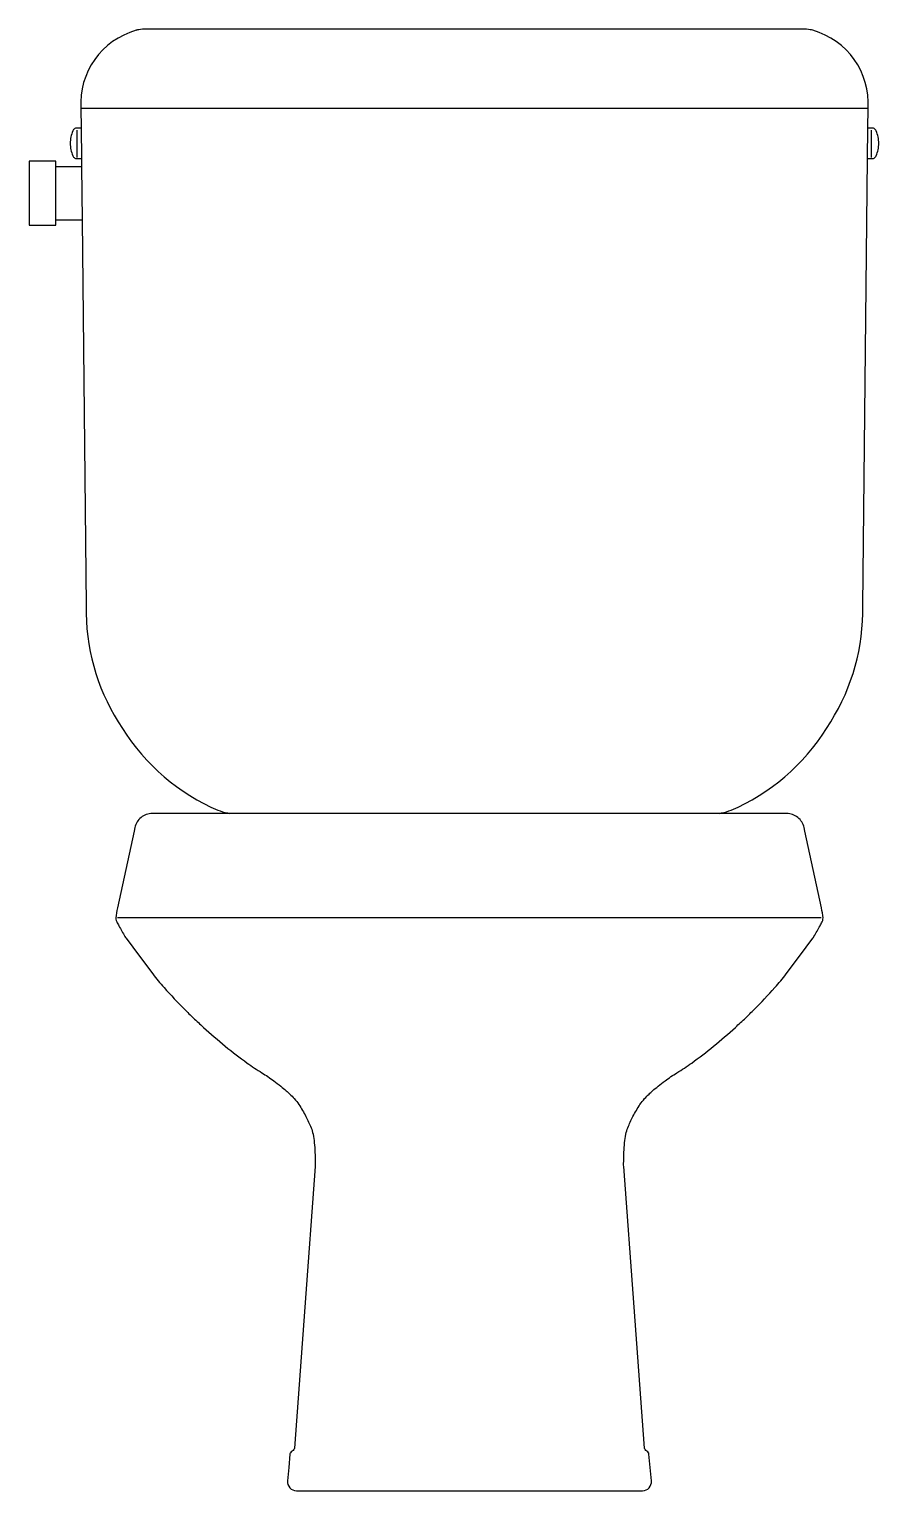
# Model space of a CAD drawing. Extents: x -0.25 to 0.227, y 0 to 0.82.
import ezdxf

# ---------------------------------------------------------------- set-up
doc = ezdxf.new("R2010")
doc.units = 0
doc.header["$LTSCALE"] = 0.05
doc.layers.get('0').update_dxf_attribs({"linetype": 'CONTINUOUS'})

msp = doc.modelspace()

# ---------------------------------------------------------------- linework, layer by layer
at = {"color": 0}
for points in [[(0.13733, 0.38, 0.065714), (0.148, 0.3835, 0.149646), (0.2, 0.4315, 0.146949), (0.218, 0.4965), (0.2207, 0.74746), (0.22367, 0.7475, 0.12274), (0.22443, 0.74776, 0.126576), (0.2255, 0.749, 0.09902), (0.227, 0.756, 0.09902), (0.2255, 0.763, 0.126576), (0.22443, 0.76424, 0.12274), (0.22367, 0.7645), (0.22088, 0.76453), (0.221, 0.7755, 0.354767), (0.18991, 0.8194, 0.024593), (0.18853, 0.81974, 0.05216), (0.18436, 0.82), (0, 0.82), (-0.18436, 0.82, 0.05216), (-0.18853, 0.81974, 0.024593), (-0.18991, 0.8194, 0.354767), (-0.221, 0.7755), (-0.22088, 0.76453), (-0.22367, 0.7645, 0.12274), (-0.22443, 0.76424, 0.126576), (-0.2255, 0.763, 0.09902), (-0.227, 0.756, 0.09902), (-0.2255, 0.749, 0.126576), (-0.22443, 0.74776, 0.12274), (-0.22367, 0.7475), (-0.2207, 0.74746), (-0.22065, 0.74284), (-0.235, 0.74284), (-0.235, 0.746), (-0.25, 0.746), (-0.25, 0.728), (-0.25, 0.71), (-0.235, 0.71), (-0.235, 0.71316), (-0.22033, 0.71316), (-0.218, 0.4965, 0.146949), (-0.2, 0.4315, 0.149646), (-0.148, 0.3835, 0.065714), (-0.13733, 0.38)], [(-0.22088, 0.76453), (-0.2207, 0.74746, 0.146949)], [(-0.22065, 0.74284), (-0.22033, 0.71316, 0.146949)]]:
    msp.add_lwpolyline(points, format="xyb", dxfattribs=at)
for points in [[(0.221, 0.7755), (0, 0.7755), (-0.221, 0.7755)], [(-0.223, 0.748), (-0.223, 0.76331)], [(0.2207, 0.74746), (0.22088, 0.76453)], [(0.223, 0.748), (0.223, 0.76331)], [(-0.235, 0.71316), (-0.235, 0.728), (-0.235, 0.74284)], [(0.19468, 0.3214), (-0.20034, 0.3214)]]:
    msp.add_lwpolyline(points, dxfattribs=at)
msp.add_lwpolyline([(-0.00565, 0.38), (-0.09329, 0.38), (-0.18092, 0.38, 0.171373), (-0.1872, 0.37778, 0.171373), (-0.1907, 0.37211), (-0.19115, 0.37), (-0.20045, 0.327, 0.02834), (-0.20134, 0.3214, 0.115364), (-0.20115, 0.32, 0.025978), (-0.20081, 0.31921, 0.008904), (-0.19965, 0.317, 0.004971), (-0.19626, 0.31093, 0.031099), (-0.19565, 0.31), (-0.18815, 0.3), (-0.18065, 0.29, 0.022332), (-0.17431, 0.28228, 0.013172), (-0.16265, 0.27, 0.006071), (-0.15791, 0.26537, 0.00511), (-0.15215, 0.26, 0.01399), (-0.1399, 0.24941, 0.014668), (-0.12765, 0.24, 0.021156), (-0.11936, 0.23452, -0.026019), (-0.11265, 0.23, -0.007338), (-0.10876, 0.22698, -0.008969), (-0.10565, 0.2244, -0.015888), (-0.10369, 0.2226, -0.011634), (-0.10115, 0.22, -0.043458), (-0.09859, 0.21671, -0.023249), (-0.09465, 0.21, -0.025728), (-0.09175, 0.2037, -0.046332), (-0.09065, 0.2, -0.021441), (-0.08993, 0.19528, -0.019336), (-0.08955, 0.19, -0.004932), (-0.08941, 0.18349, -0.021512), (-0.08945, 0.182), (-0.09528, 0.10293), (-0.1011, 0.02385, -0.088821), (-0.10113, 0.02374, -0.017063), (-0.10139, 0.02322, -0.147973), (-0.10238, 0.02224, 0.152698), (-0.10333, 0.02128, 0.018265), (-0.10359, 0.02074, 0.078972), (-0.10362, 0.0206), (-0.10429, 0.01311), (-0.10496, 0.00561, 0.206237), (-0.10366, 0.00165, 0.214874), (-0.1, 0), (-0.05141, 0), (-0.00283, 0), (0.04576, 0), (0.09435, 0, 0.214874), (0.09801, 0.00165, 0.206237), (0.09931, 0.00561), (0.09864, 0.01311), (0.09797, 0.0206, 0.078972), (0.09793, 0.02074, 0.018265), (0.09767, 0.02128, 0.152698), (0.09673, 0.02224, -0.147973), (0.09574, 0.02322, -0.017063), (0.09548, 0.02374, -0.088821), (0.09545, 0.02385), (0.08963, 0.10293), (0.0838, 0.182, -0.021512), (0.08375, 0.18349, -0.004932), (0.0839, 0.19, -0.019336), (0.08427, 0.19528, -0.021441), (0.085, 0.2, -0.046332), (0.0861, 0.2037, -0.025728), (0.089, 0.21, -0.023249), (0.09293, 0.21671, -0.043458), (0.0955, 0.22, -0.011634), (0.09804, 0.2226, -0.015888), (0.1, 0.2244, -0.008969), (0.1031, 0.22698, -0.007338), (0.107, 0.23, -0.026019), (0.1137, 0.23452, 0.021156), (0.122, 0.24, 0.014668), (0.13425, 0.24941, 0.01399), (0.1465, 0.26, 0.00511), (0.15226, 0.26537, 0.006071), (0.157, 0.27, 0.013172), (0.16865, 0.28228, 0.022332), (0.175, 0.29), (0.1825, 0.3), (0.19, 0.31, 0.031099), (0.19061, 0.31093, 0.004971), (0.194, 0.317, 0.008904), (0.19516, 0.31921, 0.025978), (0.1955, 0.32, 0.115364), (0.19568, 0.3214, 0.02834), (0.1948, 0.327), (0.1855, 0.37), (0.18504, 0.37211, 0.171373), (0.18155, 0.37778, 0.171373), (0.17527, 0.38), (0.08763, 0.38), (0, 0.38)], format="xyb", close=True, dxfattribs=at)
msp.add_arc((-0.18601, 0.80705), 0.01295, 105.35434, 107.52218, dxfattribs=at)

doc.saveas('drawing.dxf')
